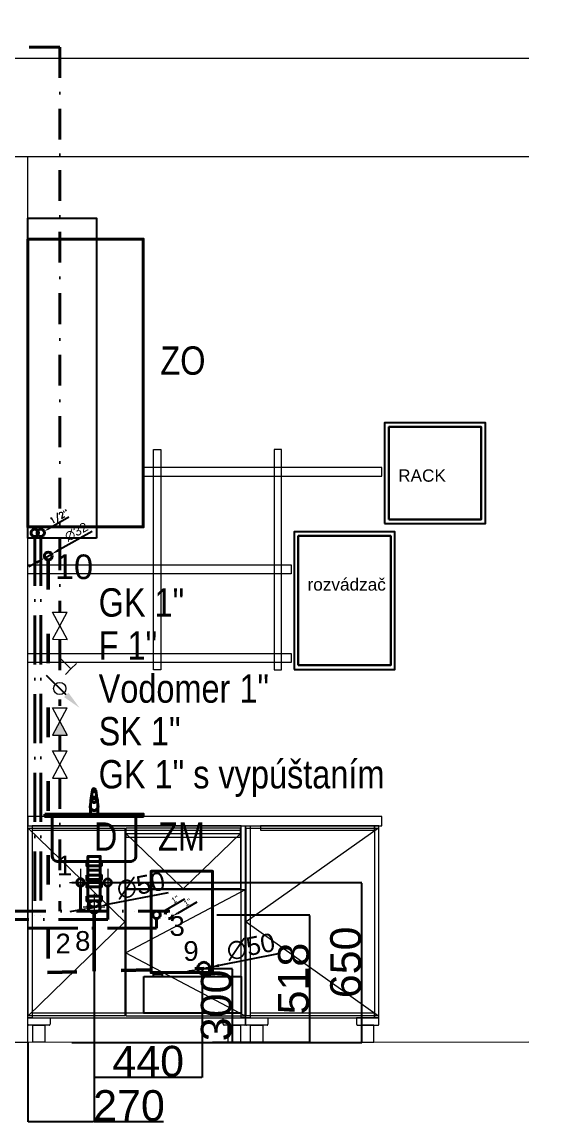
# Model space of a CAD drawing. Header units: millimetres. Extents: x 81329 to 439548, y 1718 to 95447.
# Drawn here: x 386342 to 388496, y 28773 to 33261 of the extents above; entities that cross this region are included whole.
import ezdxf
from ezdxf.enums import TextEntityAlignment as Align

# ---------------------------------------------------------------- set-up
doc = ezdxf.new("R2010")
doc.units = ezdxf.units.MM
doc.header["$LTSCALE"] = 100
for name, pattern in [('ACAD_ISO03W100', [30, 12, -18]), ('ACAD_ISO07W100', [3.5, 0.5, -3]), ('ACAD_ISO12W100', [21, 12, -3, 0, -3, 0, -3]), ('Čerchovaná 2mm', [3.2, 2, -0.6, 0, -0.6]), ('ČERCHOVANÁ2', [0.5, 0.25, -0.125, 0, -0.125])]:
    doc.linetypes.add(name, pattern=pattern)
for name, color, linetype in [('drez', 251, 'Continuous'), ('int-inox-pod', 254, 'Continuous'), ('KOTY-ZTI', 234, 'Continuous'), ('stavba-voda', 5, 'Continuous'), ('technologie', 5, 'Continuous')]:
    doc.layers.add(name, color=color, linetype=linetype)
for name, color, linetype, lineweight in [('elek.', 10, 'Continuous', 30), ('FO_ASR_Priečky_a_zasklené_steny', 50, 'Continuous', 9), ('int-pohlad', 251, 'Continuous', 9), ('Interier-pohlad', 253, 'ACAD_ISO07W100', 15), ('SA-POPIS-V', 253, 'Continuous', 15), ('SA-VODA-TV', 10, 'ACAD_ISO12W100', 40), ('voda', 170, 'Continuous', 20), ('zti', 24, 'Continuous', 30), ('ZTI-DPS-potrubi_studena_voda', 5, 'ČERCHOVANÁ2', 40), ('ZTI-DPS-potrubi_tepla_voda', 1, 'Čerchovaná 2mm', 40), ('ZTI-DPS-potrubi_zmakcena_voda', 92, 'Čerchovaná 2mm', 40)]:
    doc.layers.add(name, color=color, linetype=linetype, lineweight=lineweight)
doc.styles.add('ARIEL100', font='arial.ttf', dxfattribs={"height": 100})
doc.styles.get("Standard").update_dxf_attribs({"font": 'arial.ttf'})
doc.styles.add('ZT-popis', font='ARIALN.TTF', dxfattribs={"width": 0.6})
doc.styles.add('ZT-zariad.', font='ARIALN.TTF')
doc.dimstyles.new('ISO-25', dxfattribs={"dimtxt": 2.5, "dimasz": 2.5, "dimexe": 1.25, "dimexo": 0.625, "dimtad": 1, "dimtxsty": 'Standard', "dimcen": 2.5, "dimadec": 0, "dimazin": 0, "dimtfac": 1, "dimtmove": 0, "dimatfit": 3, "dimfxl": 1, "dimarcsym": 0})
doc.dimstyles.new('Položky-50', dxfattribs={"dimtxt": 125, "dimasz": 100, "dimexe": 100, "dimexo": 0, "dimgap": 5, "dimtad": 1, "dimdec": 0, "dimtxsty": 'ZT-popis', "dimcen": 0, "dimadec": 0, "dimazin": 0, "dimtfac": 1, "dimtdec": 0, "dimtix": 1, "dimtmove": 2, "dimatfit": 3, "dimfxl": 1, "dimarcsym": 0})

# ---------------------------------------------------------------- blocks, each defined once
blk = doc.blocks.new('drez-450-celo')
at = {"layer": 'int-pohlad', "color": 6, "lineweight": 40}
for p, q in [((18866.1, -289994.3), (18861.8, -290028.2)), ((18884.5, -290028.2), (18880.3, -289994.3)), ((18859.7, -290034.3), (18857.9, -290060)), ((18886.6, -290034.3), (18888.5, -290060)), ((18857.9, -290060), (18857.9, -290063.2)), ((18858.2, -290066.7), (18858.2, -290091.1)), ((18888.2, -290066.7), (18888.2, -290091.1)), ((18888.5, -290060), (18888.4, -290063.3)), ((18703.2, -290101.1), (18703.2, -290263.6)), ((19043.2, -290101.1), (19043.2, -290263.6)), ((18723.2, -290283.6), (19023.2, -290283.6))]:
    blk.add_line(p, q, dxfattribs=at)
blk.add_lwpolyline([(18673.2, -290091.1), (19073.2, -290091.1), (19073.2, -290101.1), (18673.2, -290101.1)], close=True, dxfattribs=at)
for centre, radius, start, end in [((18873.2, -289995.2), 7.16, 7.1428, 172.8649), ((18873.2, -289993.4), 7.16, 187.1351, 352.8572), ((18873.2, -290035.5), 13.5, 5.1735, 174.8343), ((18873.2, -290035.9), 13.5, 5.1735, 174.8343), ((18873.2, -290035.6), 8.7, 0.0039, 180.0039), ((18873.2, -290035.6), 8.7, 179.9961, 359.9961), ((18873.2, -290061.1), 16, 159.2894, 20.7183), ((18873.2, -290061.1), 15.4, 187.8413, 351.9006), ((18723.2, -290263.6), 20, 180, 270), ((19023.2, -290263.6), 20, 270, 0)]:
    blk.add_arc(centre, radius, start, end, dxfattribs=at)
blk = doc.blocks.new('voda-pohl')
at = {"layer": 'voda'}
for p, q in [((51194.4, 23980.7), (51194.4, 23873.9)), ((51304.9, 23980.7), (51304.9, 23873.9)), ((51238.5, 23925.8), (51150.3, 23925.8)), ((51349, 23925.8), (51260.7, 23925.8)), ((51249.6, 23879.8), (51249.6, 23773.1)), ((51205.5, 23824.9), (51293.7, 23824.9))]:
    blk.add_line(p, q, dxfattribs=at)
at = {"layer": 'voda', "lineweight": 20}
for centre, radius in [((51194.4, 23925.8), 15), ((51304.9, 23925.8), 15), ((51249.6, 23824.9), 25)]:
    blk.add_circle(centre, radius, dxfattribs=at)
blk = doc.blocks.new('pohlad-zapultie')
at = {"layer": 'Interier-pohlad', "ltscale": 50}
for p, q in [((7437.3, -1760), (7830.3, -2141)), ((7834.3, -1781), (8067.2, -2006)), ((8067.2, -2006), (8300.1, -1781)), ((8861.3, -1760), (8323.3, -2141)), ((8319, -2010), (7834.3, -2266)), ((7830.3, -2141), (7437.3, -2522)), ((8323.3, -2141), (8861.3, -2522)), ((7834.3, -2266), (8319.3, -2522))]:
    blk.add_line(p, q, dxfattribs=at)
for points in [[(7976.6, -220), (7976.6, -1116), (7946.6, -1116), (7946.6, -220)], [(8436.9, -220), (8436.9, -1116), (8466.9, -1116), (8466.9, -220)], [(7906.5, -293), (7906.5, -329), (8874.9, -329), (8874.9, -293)], [(8506.9, -689), (8506.9, -725), (7435.3, -725), (7435.3, -689)], [(8506.9, -1050), (8506.9, -1086), (7435.3, -1086), (7435.3, -1050)], [(8874.9, -1712), (7435.3, -1712), (7435.3, -1750), (8874.9, -1750)], [(7435.3, -1750), (7453.3, -1750), (7453.3, -2530), (7435.3, -2530)], [(8303.3, -1768), (8303.3, -1750), (7453.3, -1750), (7453.3, -1768)], [(8303.3, -1750), (8321.3, -1750), (8321.3, -2530), (8303.3, -2530)], [(8321.3, -1750), (8339.3, -1750), (8339.3, -2530), (8321.3, -2530)], [(8863.3, -1750), (8845.3, -1750), (8845.3, -2530), (8863.3, -2530)], [(8303.3, -2530), (8303.3, -2512), (7453.3, -2512), (7453.3, -2530)], [(8845.3, -2530), (8845.3, -2512), (8339.3, -2512), (8339.3, -2530)], [(7505.7, -2630), (7455.7, -2630), (7455.7, -2560), (7505.7, -2560)], [(8300.8, -2630), (8250.8, -2630), (8250.8, -2560), (8300.8, -2560)], [(8391.7, -2630), (8341.7, -2630), (8341.7, -2560), (8391.7, -2560)], [(8792.8, -2630), (8842.8, -2630), (8842.8, -2560), (8792.8, -2560)]]:
    blk.add_lwpolyline(points, close=True, dxfattribs=at)
at = {"layer": 'Interier-pohlad', "ltscale": 50, "elevation": 0}
for points in [[(8845.3, -1768), (8845.3, -1750), (8381.3, -1750), (8381.3, -1768)], [(7830.3, -1760), (7830.3, -2522), (7437.3, -2522), (7437.3, -1760)], [(7834.3, -1760), (7834.3, -1796), (8300.1, -1796), (8300.1, -1760)], [(8300.1, -1781), (8300.1, -2006), (7834.3, -2006), (7834.3, -1781)], [(8861.3, -1760), (8861.3, -2522), (8323.3, -2522), (8323.3, -1760)], [(7834.3, -2010), (7834.3, -2522), (8319.3, -2522), (8319.3, -2010)]]:
    blk.add_lwpolyline(points, close=True, dxfattribs=at)
at = {"layer": 'Interier-pohlad', "ltscale": 50}
for points in [[(7526.2, -2530), (7526.2, -2557, -0.414214), (7523.2, -2560), (7466.2, -2560), (7438.3, -2560, -0.414214), (7435.3, -2557), (7435.3, -2530)], [(8321.3, -2530), (8321.3, -2557, -0.414214), (8318.3, -2560), (8261.3, -2560), (8233.4, -2560, -0.414214), (8230.4, -2557), (8230.4, -2530)], [(8412.2, -2530), (8412.2, -2557, -0.414214), (8409.2, -2560), (8352.2, -2560), (8324.3, -2560, -0.414214), (8321.3, -2557), (8321.3, -2530)], [(8772.4, -2530), (8772.4, -2557, 0.414214), (8775.4, -2560), (8832.4, -2560), (8860.3, -2560, 0.414214), (8863.3, -2557), (8863.3, -2530)]]:
    blk.add_lwpolyline(points, format="xyb", close=True, dxfattribs=at)
blk = doc.blocks.new('*D252')
at = {"layer": 'Defpoints', "color": 0, "transparency": 16777216}
for p in [(386434.5, 31082.4), (386462.4, 31098.1)]:
    blk.add_point(p, dxfattribs=at)
at = {"layer": 'stavba-voda', "color": 0, "lineweight": -2, "transparency": 16777216}
for p, q in [((386626.2, 31190), (386495.1, 31116.4)), ((386401.8, 31064.1), (386369.1, 31045.7)), ((386434.5, 31082.4), (386462.4, 31098.1))]:
    blk.add_line(p, q, dxfattribs=at)
at = {"layer": 'stavba-voda', "color": 0, "transparency": 16777216}
for points in [[(386492, 31121.9), (386498.1, 31111), (386462.4, 31098.1)], [(386398.7, 31069.5), (386404.8, 31058.6), (386434.5, 31082.4)]]:
    blk.add_solid(points, dxfattribs=at)
at = {"layer": 'stavba-voda', "color": 0, "transparency": 16777216, "insert": (386562.5, 31188.2), "char_height": 37.5, "attachment_point": 5, "rotation": 29.2967}
blk.add_mtext('∅32', dxfattribs=at)
blk = doc.blocks.new('*D266')
at = {"layer": 'Defpoints', "color": 0, "transparency": 16777216}
for p in [(387080.6, 29413.2, 0), (387080.7, 29112.7, 0), (387196.6, 29112.7)]:
    blk.add_point(p, dxfattribs=at)
at = {"layer": 'KOTY-ZTI', "color": 0, "lineweight": -2, "transparency": 16777216}
for p, q in [((387081.2, 29413.2), (387197.9, 29413.2)), ((387196.6, 29410.7), (387196.6, 29115.2)), ((387081.3, 29112.7), (387197.9, 29112.7))]:
    blk.add_line(p, q, dxfattribs=at)
at = {"layer": 'KOTY-ZTI', "color": 0, "transparency": 16777216}
for points in [[(387196.2, 29410.7), (387197, 29410.7), (387196.6, 29413.2)], [(387196.2, 29115.2), (387197, 29115.2), (387196.6, 29112.7)]]:
    blk.add_solid(points, dxfattribs=at)
at = {"layer": 'KOTY-ZTI', "color": 0, "transparency": 16777216, "insert": (387132.1, 29262.9), "char_height": 125, "attachment_point": 5, "rotation": 90}
blk.add_mtext('300', dxfattribs=at)
blk = doc.blocks.new('*D271')
at = {"layer": 'Defpoints', "color": 0, "transparency": 16777216}
for p in [(387133.3, 29631.2, 0), (387115.9, 29113.2), (387510.1, 29113.2)]:
    blk.add_point(p, dxfattribs=at)
at = {"layer": 'stavba-voda', "color": 0, "lineweight": -2, "transparency": 16777216}
for p, q in [((387133.9, 29631.2), (387511.3, 29631.2)), ((387510.1, 29628.7), (387510.1, 29115.7)), ((387116.5, 29113.2), (387511.3, 29113.2))]:
    blk.add_line(p, q, dxfattribs=at)
at = {"layer": 'stavba-voda', "color": 0, "transparency": 16777216}
for points in [[(387509.6, 29628.7), (387510.5, 29628.7), (387510.1, 29631.2)], [(387509.6, 29115.7), (387510.5, 29115.7), (387510.1, 29113.2)]]:
    blk.add_solid(points, dxfattribs=at)
at = {"layer": 'stavba-voda', "color": 0, "transparency": 16777216, "insert": (387445.6, 29372.2), "char_height": 125, "attachment_point": 5, "rotation": 90}
blk.add_mtext('518', dxfattribs=at)
blk = doc.blocks.new('*D272')
at = {"layer": 'Defpoints', "color": 0, "transparency": 16777216}
for p in [(386543.3, 29763.1), (386543.4, 29112.6, 0), (387722.2, 29112.6)]:
    blk.add_point(p, dxfattribs=at)
at = {"layer": 'stavba-voda', "color": 0, "lineweight": -2, "transparency": 16777216}
for p, q in [((386543.9, 29763.1), (387723.5, 29763.1)), ((387722.2, 29760.6), (387722.2, 29115.1)), ((386544, 29112.6), (387723.5, 29112.6))]:
    blk.add_line(p, q, dxfattribs=at)
at = {"layer": 'stavba-voda', "color": 0, "transparency": 16777216}
for points in [[(387721.8, 29760.6), (387722.6, 29760.6), (387722.2, 29763.1)], [(387721.8, 29115.1), (387722.6, 29115.1), (387722.2, 29112.6)]]:
    blk.add_solid(points, dxfattribs=at)
at = {"layer": 'stavba-voda', "color": 0, "transparency": 16777216, "insert": (387657.8, 29437.9), "char_height": 125, "attachment_point": 5, "rotation": 90}
blk.add_mtext('650', dxfattribs=at)
blk = doc.blocks.new('*D268')
at = {"layer": 'Defpoints', "color": 0, "transparency": 16777216}
for p in [(386634.5, 29401.8, 0), (386364.7, 29113.2), (386634.5, 28790.6)]:
    blk.add_point(p, dxfattribs=at)
at = {"layer": 'KOTY-ZTI', "color": 0, "lineweight": -2, "transparency": 16777216}
for p, q in [((386634.5, 29401.2), (386634.5, 28789.4)), ((386364.7, 29112.5), (386364.7, 28789.4)), ((386367.2, 28790.6), (386632, 28790.6)), ((386634.5, 28790.6), (386916.2, 28790.6))]:
    blk.add_line(p, q, dxfattribs=at)
at = {"layer": 'KOTY-ZTI', "color": 0, "transparency": 16777216}
for points in [[(386367.2, 28791), (386367.2, 28790.2), (386364.7, 28790.6)], [(386632, 28791), (386632, 28790.2), (386634.5, 28790.6)]]:
    blk.add_solid(points, dxfattribs=at)
at = {"layer": 'KOTY-ZTI', "color": 0, "transparency": 16777216, "insert": (386776.6, 28855.1), "char_height": 125, "attachment_point": 5}
blk.add_mtext('270', dxfattribs=at)
blk = doc.blocks.new('*D269')
at = {"layer": 'Defpoints', "color": 0, "transparency": 16777216}
for p in [(387074.6, 29413.2, 0), (386634.5, 29161.5), (387074.6, 28970.7)]:
    blk.add_point(p, dxfattribs=at)
at = {"layer": 'KOTY-ZTI', "color": 0, "lineweight": -2, "transparency": 16777216}
for p, q in [((387074.6, 29412.5), (387074.6, 28969.5)), ((386634.5, 29160.9), (386634.5, 28969.5)), ((386637, 28970.7), (387072.1, 28970.7))]:
    blk.add_line(p, q, dxfattribs=at)
at = {"layer": 'KOTY-ZTI', "color": 0, "transparency": 16777216}
for points in [[(386637, 28971.1), (386637, 28970.3), (386634.5, 28970.7)], [(387072.1, 28971.1), (387072.1, 28970.3), (387074.6, 28970.7)]]:
    blk.add_solid(points, dxfattribs=at)
at = {"layer": 'KOTY-ZTI', "color": 0, "transparency": 16777216, "insert": (386854.6, 29035.2), "char_height": 125, "attachment_point": 5}
blk.add_mtext('440', dxfattribs=at)
blk = doc.blocks.new('*D279')
at = {"layer": 'Defpoints', "color": 0, "transparency": 16777216}
for p in [(386659, 29667.1), (386609.9, 29657.5)]:
    blk.add_point(p, dxfattribs=at)
at = {"layer": 'zti', "color": 0, "lineweight": -2, "transparency": 16777216}
for p, q in [((386936.3, 29721.3), (386695.8, 29674.3)), ((386609.9, 29657.5), (386659, 29667.1)), ((386573.1, 29650.3), (386536.3, 29643))]:
    blk.add_line(p, q, dxfattribs=at)
at = {"layer": 'zti', "color": 0, "transparency": 16777216}
for points in [[(386694.6, 29680.4), (386697, 29668.1), (386659, 29667.1)], [(386571.9, 29656.4), (386574.3, 29644.1), (386609.9, 29657.5)]]:
    blk.add_solid(points, dxfattribs=at)
at = {"layer": 'zti', "color": 0, "lineweight": -2, "transparency": 16777216, "insert": (386824.9, 29750.2), "char_height": 75, "attachment_point": 5, "rotation": 11.0773}
blk.add_mtext('∅50', dxfattribs=at)
blk = doc.blocks.new('*D283')
at = {"layer": 'Defpoints', "color": 0, "transparency": 16777216}
for p in [(387056.7, 29408.4), (387105.8, 29418)]:
    blk.add_point(p, dxfattribs=at)
at = {"layer": 'zti', "color": 0, "lineweight": -2, "transparency": 16777216}
for p, q in [((387383.1, 29472.3), (387142.6, 29425.2)), ((387019.9, 29401.2), (386983.1, 29394)), ((387056.7, 29408.4), (387105.8, 29418))]:
    blk.add_line(p, q, dxfattribs=at)
at = {"layer": 'zti', "color": 0, "transparency": 16777216}
for points in [[(387018.7, 29407.3), (387021.1, 29395), (387056.7, 29408.4)], [(387141.4, 29431.3), (387143.8, 29419), (387105.8, 29418)]]:
    blk.add_solid(points, dxfattribs=at)
at = {"layer": 'zti', "color": 0, "lineweight": -2, "transparency": 16777216, "insert": (387271.7, 29501.2), "char_height": 75, "attachment_point": 5, "rotation": 11.0773}
blk.add_mtext('∅50', dxfattribs=at)
blk = doc.blocks.new('polcol')
at = {"layer": 'stavba-voda'}
blk.add_line((19775, 64583.3), (19608.9, 64487.5), dxfattribs=at)
blk.add_solid([(19604.8, 64494.8), (19613.1, 64480.3), (19565.6, 64462.6)], dxfattribs=at)
at = {"layer": 'stavba-voda', "insert": (19694.9, 64580.4), "char_height": 50, "attachment_point": 5, "rotation": 29.9711}
blk.add_mtext('{\\Ftxt.shx|c238;1/2"}', dxfattribs=at)

msp = doc.modelspace()

# ---------------------------------------------------------------- hatches: boundary and pattern name
at = {"layer": 'FO_ASR_Priečky_a_zasklené_steny'}
h = msp.add_hatch(color=5, dxfattribs=at)
h.dxf.hatch_style = 1
h.paths.add_polyline_path([(386494.897, 30417.683), (386464.893, 30362.396), (386524.893, 30362.392)])

# ---------------------------------------------------------------- linework, layer by layer
at = {"layer": 'drez', "color": 6, "lineweight": 40, "elevation": 0}
for points in [[(386604.661, 29848.659), (386664.661, 29848.659), (386664.661, 29830.659), (386604.661, 29830.659)], [(386659.628, 29688.801), (386609.628, 29688.801), (386609.661, 29868.659), (386659.661, 29868.659)], [(386609.661, 29848.659), (386659.661, 29848.659), (386659.661, 29812.659), (386609.661, 29812.659)], [(386604.661, 29792.659), (386664.661, 29792.659), (386664.661, 29774.659), (386604.661, 29774.659)], [(386604.661, 29762.802), (386664.661, 29762.802), (386664.662, 29744.802), (386604.662, 29744.802)], [(386604.628, 29706.801), (386664.628, 29706.801), (386664.628, 29688.801), (386604.628, 29688.801)]]:
    msp.add_lwpolyline(points, close=True, dxfattribs=at)
at = {"layer": 'drez', "color": 6, "lineweight": 40}
msp.add_arc((386634.628, 29688.801, 0), 25, 180, 0, dxfattribs=at)
at = {"layer": 'elek.', "color": 252}
for points, elevation in [([(387832.88, 31238.7), (388208.88, 31238.7), (388208.88, 31614.7), (387832.88, 31614.7)], 0), ([(387464.492, 30646.037), (387840.492, 30646.037), (387840.492, 31172.037), (387464.492, 31172.037)], 0.23)]:
    msp.add_lwpolyline(points, close=True, dxfattribs=dict(at, elevation=elevation))
at = {"layer": 'int-inox-pod', "elevation": 0}
msp.add_lwpolyline([(386837.151, 29381.162), (387232.66, 29381.162), (387232.66, 29231.162), (386837.151, 29231.162)], close=True, dxfattribs=at)
at = {"layer": 'int-pohlad', "color": 252}
for p, q in [((388402.504, 33113.159, 0), (378929.375, 33113.159)), ((388402.504, 32713.159, 0), (379540.85, 32713.159)), ((388402.504, 29112.987, 0), (378929.375, 29111.027))]:
    msp.add_line(p, q, dxfattribs=at)
at = {"layer": 'int-pohlad', "color": 252, "elevation": 0}
msp.add_lwpolyline([(386289.661, 29113.159), (386364.661, 29113.159), (386364.661, 32713.159), (386289.661, 32713.159)], close=True, dxfattribs=at)
at = {"layer": 'SA-VODA-TV', "ltscale": 100}
msp.add_circle((386417.669, 31184.323, 0), 15, dxfattribs=at)
at = {"layer": 'stavba-voda'}
for p, q in [((386521.727, 30525.273, 0), (386441.213, 30603.846, 0)), ((387002.791, 29695.126, 0), (386923.094, 29649.167, 0)), ((387052.866, 29683.276, 0), (386973.168, 29637.317, 0))]:
    msp.add_line(p, q, dxfattribs=at)
for points in [[(386512.997, 30516.327, 0), (386530.457, 30534.219, 0), (386575.403, 30472.891, 0)], [(386921.095, 29652.632, 0), (386925.092, 29645.702, 0), (386902.303, 29637.177, 0)], [(386971.17, 29640.782, 0), (386975.167, 29633.851, 0), (386952.378, 29625.327, 0)]]:
    msp.add_solid(points, dxfattribs=at)
at = {"layer": 'technologie', "ltscale": 50, "elevation": 0}
msp.add_lwpolyline([(386644.666, 31163.159), (386364.666, 31163.159), (386364.666, 32463.159), (386644.666, 32463.159)], close=True, dxfattribs=at)
at = {"layer": 'technologie', "color": 252}
for points, elevation in [([(387815.88, 31221.7), (388225.88, 31221.7), (388225.88, 31631.7), (387815.88, 31631.7)], 0), ([(387447.492, 30629.037), (387857.492, 30629.037), (387857.492, 31189.037), (387447.492, 31189.037)], 0.23)]:
    msp.add_lwpolyline(points, close=True, dxfattribs=dict(at, elevation=elevation))
at = {"layer": 'technologie', "color": 6, "lineweight": 40, "elevation": 0}
msp.add_lwpolyline([(387116.113, 29396.218), (386866.113, 29396.218), (386866.113, 29808.718), (387116.113, 29808.718)], close=True, dxfattribs=at)
at = {"layer": 'technologie', "elevation": 0}
for points in [[(386911.113, 29381.159), (386876.113, 29381.159), (386876.113, 29391.218), (386911.113, 29391.218)], [(387071.113, 29381.159), (387106.113, 29381.159), (387106.113, 29391.218), (387071.113, 29391.218)]]:
    msp.add_lwpolyline(points, close=True, dxfattribs=at)
at = {"layer": 'voda'}
for p, q in [((386494.897, 30806.648, 0), (386464.901, 30861.939, 0)), ((386464.901, 30861.939, 0), (386524.901, 30861.935, 0)), ((386494.897, 30806.648, 0), (386524.901, 30861.935, 0)), ((386494.897, 30806.648, 0), (386464.893, 30751.361, 0)), ((386494.897, 30806.648, 0), (386524.893, 30751.357, 0)), ((386464.893, 30751.361, 0), (386524.893, 30751.357, 0)), ((386495.037, 30676.465, 0), (386540.599, 30630.903, 0)), ((386540.599, 30630.903, 0), (386563.293, 30653.597, 0)), ((386540.599, 30630.903, 0), (386517.904, 30608.208, 0)), ((386494.897, 30417.683, 0), (386464.901, 30472.974, 0)), ((386464.901, 30472.974, 0), (386524.901, 30472.97, 0)), ((386494.897, 30417.683, 0), (386524.901, 30472.97, 0)), ((386494.897, 30417.683, 0), (386464.893, 30362.396, 0)), ((386494.897, 30417.683, 0), (386524.893, 30362.392, 0)), ((386464.893, 30362.396, 0), (386524.893, 30362.392, 0)), ((386494.897, 30242.683, 0), (386464.901, 30297.974, 0)), ((386464.901, 30297.974, 0), (386524.901, 30297.97, 0)), ((386494.897, 30242.683, 0), (386524.901, 30297.97, 0)), ((386494.897, 30242.683, 0), (386464.893, 30187.396, 0)), ((386494.897, 30242.683, 0), (386524.893, 30187.392, 0)), ((386464.893, 30187.396, 0), (386524.893, 30187.392, 0))]:
    msp.add_line(p, q, dxfattribs=at)
msp.add_circle((386494.889, 30551.464, 0), 25, dxfattribs=at)
at = {"layer": 'voda', "lineweight": 40}
msp.add_circle((386579.387, 29763.144, 0), 15, dxfattribs=at)
at = {"layer": 'voda', "color": 1, "lineweight": 40}
msp.add_circle((386689.869, 29762.598, 0), 15, dxfattribs=at)
at = {"layer": 'zti', "linetype": 'ACAD_ISO03W100', "lineweight": 50, "ltscale": 0.1}
for p, q in [((386448.436, 31074.232, 0), (386448.481, 29397.048, 0)), ((383745.777, 29328.163, 0), (387080.598, 29413.159, 0))]:
    msp.add_line(p, q, dxfattribs=at)
at = {"layer": 'zti', "linetype": 'ACAD_ISO03W100', "lineweight": 50}
msp.add_line((386634.639, 29638.801, 0), (386634.527, 29401.79, 0), dxfattribs=at)
at = {"layer": 'zti', "lineweight": 40}
for centre, radius in [((386448.429, 31090.232, 0), 16), ((386634.628, 29663.801, 0), 25), ((386634.628, 29663.801, 0), 25), ((387080.598, 29413.159, 0), 25)]:
    msp.add_circle(centre, radius, dxfattribs=at)
at = {"layer": 'ZTI-DPS-potrubi_studena_voda', "ltscale": 5}
for p, q in [((386495.139, 33158.779, 0), (385341.65, 33158.783, 0)), ((386495.139, 33158.779, 0), (386495.053, 30861.937, 0)), ((386495.049, 30751.359, 0), (386495.044, 30616.783, 0)), ((386495.04, 30506.205, 0), (386495.039, 30481.31, 0)), ((386495.036, 30417.94, 0), (386495.036, 30417.426, 0)), ((386495.034, 30362.394, 0), (386495.032, 30297.972, 0)), ((386495.028, 30187.394, 0), (386495.008, 29646.656, 0)), ((386495.042, 30172.797, 0), (386495.042, 30172.262, 0)), ((386579.383, 29645.896, 0), (386579.387, 29748.144, 0)), ((386938.567, 29646.65, 0), (379946.228, 29646.902, 0)), ((386797.064, 29646.181, 0), (386797.033, 29646.655, 0))]:
    msp.add_line(p, q, dxfattribs=at)
at = {"layer": 'ZTI-DPS-potrubi_studena_voda', "lineweight": 40}
msp.add_circle((386938.567, 29631.181, 0), 15, dxfattribs=at)
at = {"layer": 'ZTI-DPS-potrubi_tepla_voda'}
for p, q in [((386417.666, 31169.323, 0), (386417.611, 29612.642, 0)), ((386689.869, 29612.642, 0), (386689.869, 29747.598, 0)), ((386689.869, 29612.642, 0), (380056.714, 29612.642, 0))]:
    msp.add_line(p, q, dxfattribs=at)
at = {"layer": 'ZTI-DPS-potrubi_tepla_voda', "color": 6, "linetype": 'ByBlock', "lineweight": 40, "elevation": 0}
msp.add_lwpolyline([(386365.236, 32378.868), (386365.236, 31208.531), (386834.666, 31208.532), (386834.666, 32378.869)], close=True, dxfattribs=at)
at = {"layer": 'ZTI-DPS-potrubi_zmakcena_voda'}
for p, q in [((386393.298, 31169.018, 0), (386393.236, 29577.692, 0)), ((386888.531, 29577.645, 0), (381099.656, 29578.449, 0)), ((386888.531, 29577.645, 0), (386888.554, 29616.181, 0))]:
    msp.add_line(p, q, dxfattribs=at)
msp.add_circle((386393.299, 31184.018, 0), 15, dxfattribs=at)
at = {"layer": 'ZTI-DPS-potrubi_zmakcena_voda', "lineweight": 40}
msp.add_circle((386888.554, 29631.181, 0), 15, dxfattribs=at)

# ---------------------------------------------------------------- block references
at = {"layer": 'drez', "extrusion": (0, 0, -1), "xscale": -1, "zscale": -1.000000036090185}
msp.add_blockref('drez-450-celo', (-367761.498, 320132.261, 0), dxfattribs=at)
at = {"layer": 'Interier-pohlad', "color": 252}
msp.add_blockref('pohlad-zapultie', (378929.375, 31743.159, 0), dxfattribs=at)
at = {"layer": 'stavba-voda', "xscale": 0.48, "yscale": 0.48, "zscale": 0.48}
msp.add_blockref('polcol', (377039.927, 248.286, 0), dxfattribs=at)
at = {"layer": 'voda', "xscale": -1}
msp.add_blockref('voda-pohl', (437884.242, 5837.375, 0), dxfattribs=at)

# ---------------------------------------------------------------- texts
at = {"layer": 'elek.', "color": 252, "char_height": 50, "width": 204.83183, "attachment_point": 1}
for s, insert in [('{\\fArial|b0|i0|c238|p34;RACK}', (387870.784, 31442.216, 0)), ('{\\fArial|b0|i0|c238|p34;rozvádzač}', (387502.396, 30999.553, 0.23))]:
    msp.add_mtext(s, dxfattribs=dict(at, insert=insert))
at = {"layer": 'stavba-voda', "char_height": 24, "attachment_point": 5, "rotation": 29.971096}
for insert in [(386964.346, 29693.734, 0), (387014.42, 29681.884, 0)]:
    msp.add_mtext('{\\Ftxt|c238;1"}', dxfattribs=dict(at, insert=insert))
at = {"layer": 'voda', "color": 24, "style": 'ARIEL100'}
msp.add_text('10', height=100, dxfattribs=at).set_placement((386475.386, 31096.321, 0), align=Align.TOP_LEFT)
at = {"layer": 'voda', "style": 'ARIEL100'}
for s, p in [('1', (386483.794, 29871.771, 0)), ('3', (386941.411, 29625.759, 0)), ('2', (386477.71, 29554.778, 0))]:
    msp.add_text(s, height=80, dxfattribs=at).set_placement(p, align=Align.TOP_LEFT)
at = {"layer": 'zti', "color": 6, "style": 'ZT-zariad.'}
for s, p in [('ZO', (386904.156, 31884.834, 0)), ('D', (386633.916, 29949.577, 0)), ('ZM', (386894.527, 29949.577, 0))]:
    msp.add_text(s, height=115.2, dxfattribs=at).set_placement(p, align=Align.MIDDLE_LEFT)
at = {"layer": 'zti', "style": 'ARIEL100'}
for s, p in [('8', (386557.491, 29565.106, 0)), ('9', (386997.639, 29524.204, 0))]:
    msp.add_text(s, height=80, dxfattribs=at).set_placement(p, align=Align.TOP_LEFT)
at = {"layer": 'ZTI-DPS-potrubi_studena_voda', "ltscale": 5, "style": 'ZT-zariad.'}
for s, p in [('GK 1"', (386653.276, 30901.256, 0.001)), ('F 1"', (386653.276, 30726.256, 0.001)), ('Vodomer 1"', (386653.276, 30551.256, 0.001)), ('SK 1"', (386653.276, 30377.837, 0.001)), ('GK 1" s vypúštaním', (386653.276, 30202.837, 0.001))]:
    msp.add_text(s, height=115.2, dxfattribs=at).set_placement(p, align=Align.MIDDLE_LEFT)

# ---------------------------------------------------------------- dimensions: what is measured, and where the dimension line sits
at = {"layer": 'KOTY-ZTI'}
dim = msp.add_linear_dim(base=(386634.527, 28790.622, 0), p1=(386364.661, 29113.159, 0), p2=(386634.527, 29401.79, 0), dimstyle='ISO-25', override={"dimtxt": 125, "dimrnd": 1}, dxfattribs=at)
dim.commit()
dim.dimension.update_dxf_attribs({"geometry": '*D268', "text_midpoint": (386776.593, 28855.069, 0)})
dim = msp.add_linear_dim(base=(387074.598, 28970.712, 0), p1=(386634.527, 29161.512, 0), p2=(387074.598, 29413.159, 0), dimstyle='ISO-25', override={"dimtxt": 125, "dimrnd": 1}, dxfattribs=at)
dim.commit()
dim.dimension.update_dxf_attribs({"geometry": '*D269', "text_midpoint": (386854.562, 28970.712, 0), "dimtype": 160})
dim = msp.add_linear_dim(base=(387196.616, 29112.713, 0), p1=(387080.598, 29413.159, 0), p2=(387080.66, 29112.713, 0), angle=90, dimstyle='ISO-25', override={"dimtxt": 125, "dimrnd": 1}, dxfattribs=at)
dim.commit()
dim.dimension.update_dxf_attribs({"geometry": '*D266', "text_midpoint": (387132.126, 29262.936, 0)})
at = {"layer": 'stavba-voda'}
dim = msp.add_diameter_dim_2p(p1=(386434.476, 31082.402, 0), p2=(386462.383, 31098.061, 0), dimstyle='ISO-25', override={"dimscale": 15}, dxfattribs=at)
dim.commit()
dim.dimension.update_dxf_attribs({"geometry": '*D252', "text_midpoint": (386562.543, 31188.168, 0)})
for base, p1, p2, text, picture, middle in [((387722.221, 29112.602, 0), (386543.279, 29763.144, 0), (386543.414, 29112.602, 0), '650', '*D272', (387657.774, 29437.873, 0)), ((387510.064, 29113.159, 0), (387133.315, 29631.181, 0), (387115.908, 29113.159, 0), '518', '*D271', (387445.618, 29372.17, 0))]:
    dim = msp.add_linear_dim(base=base, p1=p1, p2=p2, angle=90, text=text, dimstyle='ISO-25', override={"dimtxt": 125}, dxfattribs=at)
    dim.commit()
    dim.dimension.update_dxf_attribs({"geometry": picture, "text_midpoint": middle})
at = {"layer": 'zti', "lineweight": -2}
for p1, p2, picture, middle in [((386609.924, 29657.456, 0), (386658.992, 29667.063, 0), '*D279', (386834.426, 29701.41, 0)), ((387056.736, 29408.365, 0), (387105.805, 29417.972, 0), '*D283', (387281.239, 29452.318, 0))]:
    dim = msp.add_diameter_dim_2p(p1=p1, p2=p2, dimstyle='ISO-25', override={"dimscale": 15, "dimtxt": 5}, dxfattribs=at)
    dim.commit()
    dim.dimension.update_dxf_attribs({"geometry": picture, "text_midpoint": middle})

# ---------------------------------------------------------------- leaders
at = {"layer": 'SA-POPIS-V', "color": 0}
msp.add_leader([(385495.857, 33146.818, 0), (386797.857, 34093.207, 0), (388495.857, 34093.207, 0)], dimstyle='Položky-50', override={"dimasz": 200, "dimgap": 5, "dimtad": 0}, dxfattribs=at)

doc.saveas('drawing.dxf')
